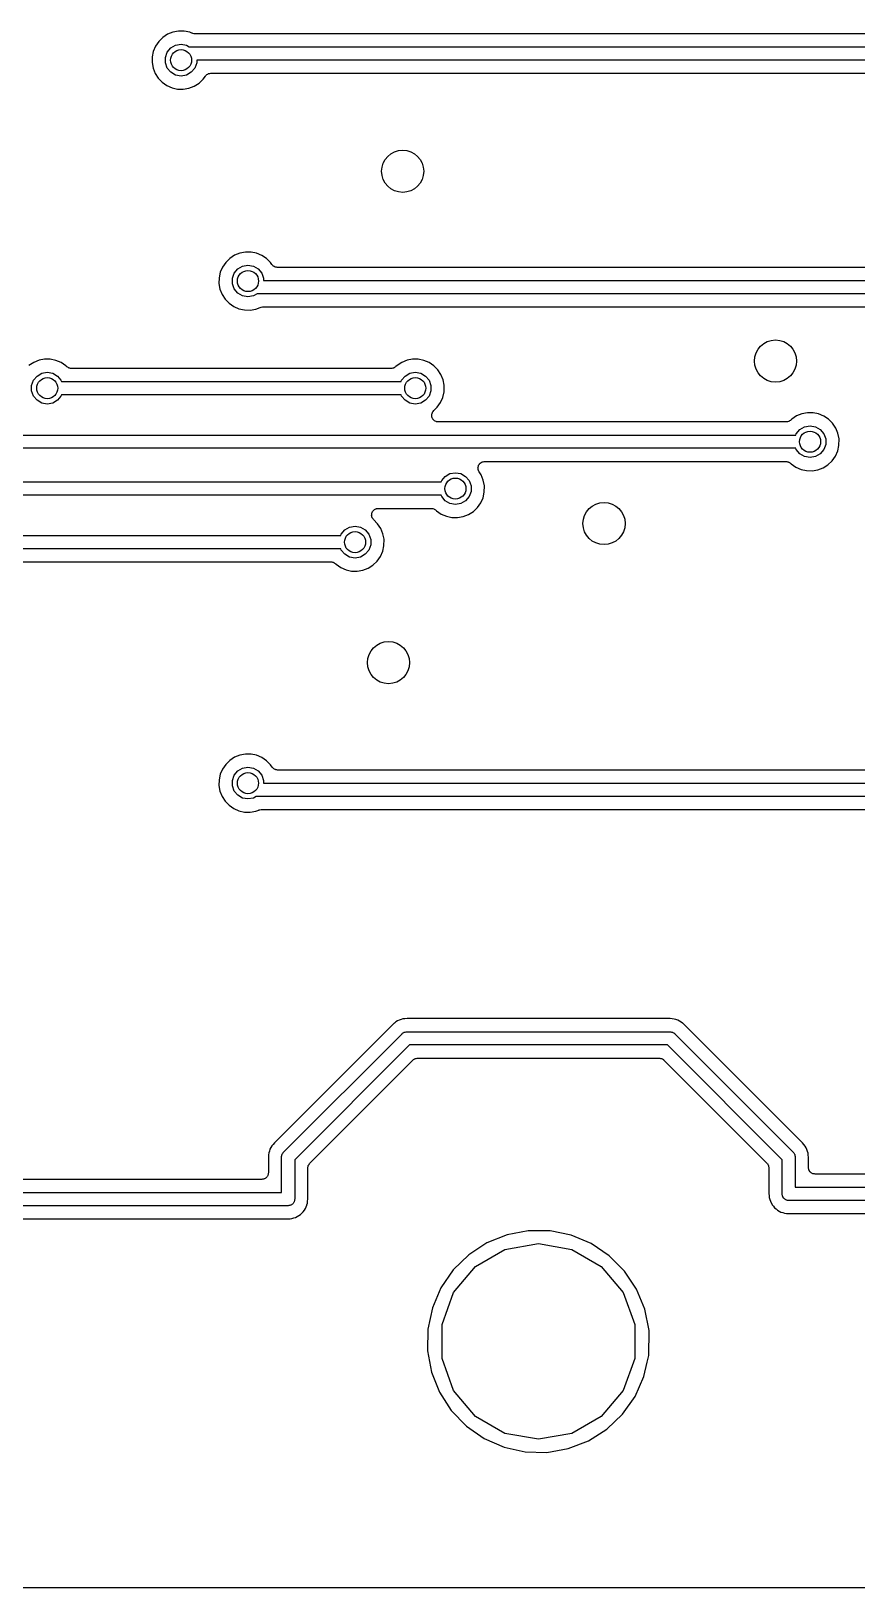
# Model space of a CAD drawing. Extents: x 70 to 229, y -105 to -40.
# Drawn here: x 90.37 to 106.04, y -104.67 to -75.14 of the extents above; entities that cross this region are included whole.
import ezdxf

# ---------------------------------------------------------------- set-up
doc = ezdxf.new("R2010")
doc.units = 0
doc.header["$MEASUREMENT"] = 0
doc.layers.add('BLACK', color=7, linetype='CONTINUOUS')

msp = doc.modelspace()

# ---------------------------------------------------------------- linework, layer by layer
at = {"layer": 'Black'}
for p, q in [((92.8717, -75.2613), (92.7946, -75.3368)), ((92.962, -75.2022), (92.8717, -75.2613)), ((93.062, -75.1618), (92.962, -75.2022)), ((93.1679, -75.1416), (93.062, -75.1618)), ((93.2758, -75.1424), (93.1679, -75.1416)), ((93.3814, -75.1641), (93.2758, -75.1424)), ((93.4199, -75.1802), (93.3814, -75.1641)), ((93.4229, -75.1809), (93.4199, -75.1802)), ((93.4256, -75.1825), (93.4229, -75.1809)), ((93.444, -75.1857), (93.4256, -75.1825)), ((93.4623, -75.1899), (93.444, -75.1857)), ((93.4653, -75.1895), (93.4623, -75.1899)), ((93.4684, -75.19), (93.4653, -75.1895)), ((112.703, -75.19), (93.4684, -75.19)), ((92.6912, -75.5249), (92.6688, -75.6304)), ((92.7337, -75.4257), (92.6912, -75.5249)), ((92.7946, -75.3368), (92.7337, -75.4257)), ((92.9214, -75.6397), (92.9572, -75.5414)), ((92.9572, -75.5414), (93.0244, -75.4613)), ((93.0244, -75.4613), (93.115, -75.409)), ((93.115, -75.409), (93.218, -75.3909)), ((93.218, -75.3909), (93.321, -75.409)), ((93.321, -75.409), (93.3747, -75.44)), ((93.3747, -75.44), (112.887, -75.44)), ((92.6688, -75.6304), (92.6673, -75.7382)), ((92.6673, -75.7382), (92.6867, -75.8443)), ((92.6867, -75.8443), (92.7264, -75.9446)), ((92.9214, -75.7443), (92.9214, -75.6397)), ((92.9572, -75.8426), (92.9214, -75.7443)), ((93.0244, -75.9227), (92.9572, -75.8426)), ((93.4788, -75.8426), (93.4116, -75.9227)), ((93.5146, -75.7443), (93.4788, -75.8426)), ((112.887, -75.69), (93.5146, -75.69)), ((93.5146, -75.69), (93.5146, -75.7443)), ((92.7264, -75.9446), (92.7849, -76.0353)), ((92.7849, -76.0353), (92.8598, -76.1129)), ((92.8598, -76.1129), (92.9484, -76.1744)), ((92.9484, -76.1744), (93.0472, -76.2176)), ((93.115, -75.975), (93.0244, -75.9227)), ((93.218, -75.9931), (93.115, -75.975)), ((93.321, -75.975), (93.218, -75.9931)), ((93.4116, -75.9227), (93.321, -75.975)), ((93.3666, -76.2243), (93.4672, -76.1853)), ((93.4672, -76.1853), (93.5583, -76.1275)), ((93.5583, -76.1275), (93.6364, -76.0531)), ((93.6364, -76.0531), (93.6788, -75.9929)), ((93.6788, -75.9929), (93.6903, -75.9816)), ((93.6903, -75.9816), (93.7006, -75.9692)), ((93.7006, -75.9692), (93.7056, -75.9664)), ((93.7056, -75.9664), (93.7096, -75.9624)), ((93.7096, -75.9624), (93.7242, -75.9556)), ((93.7242, -75.9556), (93.7382, -75.9475)), ((93.7382, -75.9475), (93.7438, -75.9465)), ((93.7438, -75.9465), (93.749, -75.9441)), ((93.749, -75.9441), (93.7651, -75.9428)), ((93.7651, -75.9428), (93.781, -75.94)), ((93.781, -75.94), (112.701, -75.94)), ((93.0472, -76.2176), (93.1526, -76.2408)), ((93.1526, -76.2408), (93.2604, -76.243)), ((93.2604, -76.243), (93.3666, -76.2243)), ((94.232, -79.3932), (94.1417, -79.4523)), ((94.332, -79.3528), (94.232, -79.3932)), ((94.4379, -79.3326), (94.332, -79.3528)), ((94.5458, -79.3334), (94.4379, -79.3326)), ((94.6514, -79.355), (94.5458, -79.3334)), ((94.7509, -79.3968), (94.6514, -79.355)), ((94.8403, -79.4572), (94.7509, -79.3968)), ((93.9612, -79.7159), (93.9388, -79.8214)), ((94.0037, -79.6167), (93.9612, -79.7159)), ((94.0646, -79.5278), (94.0037, -79.6167)), ((94.1417, -79.4523), (94.0646, -79.5278)), ((94.1914, -79.8307), (94.2272, -79.7324)), ((94.2272, -79.7324), (94.2944, -79.6523)), ((94.2944, -79.6523), (94.385, -79.6)), ((94.385, -79.6), (94.488, -79.5819)), ((94.488, -79.5819), (94.591, -79.6)), ((94.591, -79.6), (94.6816, -79.6523)), ((94.6816, -79.6523), (94.7488, -79.7324)), ((94.7488, -79.7324), (94.7846, -79.8307)), ((94.9163, -79.5337), (94.8403, -79.4572)), ((94.9399, -79.5692), (94.9163, -79.5337)), ((94.9522, -79.5821), (94.9399, -79.5692)), ((94.9636, -79.5958), (94.9522, -79.5821)), ((94.9671, -79.5977), (94.9636, -79.5958)), ((94.9698, -79.6006), (94.9671, -79.5977)), ((94.9858, -79.6085), (94.9698, -79.6006)), ((95.0012, -79.6175), (94.9858, -79.6085)), ((95.0051, -79.6182), (95.0012, -79.6175)), ((95.0087, -79.6199), (95.0051, -79.6182)), ((95.0264, -79.6219), (95.0087, -79.6199)), ((95.044, -79.625), (95.0264, -79.6219)), ((113.946, -79.625), (95.044, -79.625)), ((93.9388, -79.8214), (93.9373, -79.9292)), ((93.9373, -79.9292), (93.9567, -80.0353)), ((93.9567, -80.0353), (93.9964, -80.1356)), ((94.1914, -79.9353), (94.1914, -79.8307)), ((94.2272, -80.0336), (94.1914, -79.9353)), ((94.2944, -80.1137), (94.2272, -80.0336)), ((94.7846, -79.8307), (94.7846, -79.875)), ((94.7846, -79.875), (114.13, -79.875)), ((93.9964, -80.1356), (94.0549, -80.2263)), ((94.0549, -80.2263), (94.1298, -80.3039)), ((94.1298, -80.3039), (94.2184, -80.3654)), ((94.385, -80.166), (94.2944, -80.1137)), ((94.488, -80.1841), (94.385, -80.166)), ((94.591, -80.166), (94.488, -80.1841)), ((94.662, -80.125), (94.591, -80.166)), ((114.13, -80.125), (94.662, -80.125)), ((94.2184, -80.3654), (94.3172, -80.4086)), ((94.3172, -80.4086), (94.4226, -80.4318)), ((94.4226, -80.4318), (94.5304, -80.434)), ((94.5304, -80.434), (94.6366, -80.4153)), ((94.6366, -80.4153), (94.7187, -80.3835)), ((94.7187, -80.3835), (94.72, -80.3832)), ((94.72, -80.3832), (94.7212, -80.3825)), ((94.7212, -80.3825), (94.7413, -80.379)), ((94.7413, -80.379), (94.7613, -80.375)), ((94.7613, -80.375), (94.7626, -80.3752)), ((94.7626, -80.3752), (94.7639, -80.375)), ((94.7639, -80.375), (113.944, -80.375)), ((90.422, -81.4252), (90.3317, -81.4843)), ((90.522, -81.3848), (90.422, -81.4252)), ((90.6279, -81.3646), (90.522, -81.3848)), ((90.7358, -81.3654), (90.6279, -81.3646)), ((90.8414, -81.387), (90.7358, -81.3654)), ((90.9409, -81.4288), (90.8414, -81.387)), ((91.0303, -81.4892), (90.9409, -81.4288)), ((91.0441, -81.5031), (91.0303, -81.4892)), ((91.0488, -81.5064), (91.0441, -81.5031)), ((91.0525, -81.5108), (91.0488, -81.5064)), ((91.0664, -81.5188), (91.0525, -81.5108)), ((97.2891, -81.5108), (97.2744, -81.5192)), ((97.2923, -81.507), (97.2891, -81.5108)), ((97.2962, -81.5043), (97.2923, -81.507)), ((97.3167, -81.4843), (97.2962, -81.5043)), ((97.407, -81.4252), (97.3167, -81.4843)), ((97.507, -81.3848), (97.407, -81.4252)), ((97.6129, -81.3646), (97.507, -81.3848)), ((97.7208, -81.3654), (97.6129, -81.3646)), ((97.8264, -81.387), (97.7208, -81.3654)), ((97.9259, -81.4288), (97.8264, -81.387)), ((98.0153, -81.4892), (97.9259, -81.4288)), ((98.0913, -81.5657), (98.0153, -81.4892)), ((90.3814, -81.8627), (90.4172, -81.7644)), ((90.4172, -81.7644), (90.4844, -81.6843)), ((90.4844, -81.6843), (90.575, -81.632)), ((90.575, -81.632), (90.678, -81.6139)), ((90.678, -81.6139), (90.781, -81.632)), ((90.781, -81.632), (90.8716, -81.6843)), ((90.8716, -81.6843), (90.9388, -81.7644)), ((90.9388, -81.7644), (90.9481, -81.79)), ((90.9481, -81.79), (97.3929, -81.79)), ((91.0796, -81.5281), (91.0664, -81.5188)), ((91.0851, -81.5296), (91.0796, -81.5281)), ((91.09, -81.5325), (91.0851, -81.5296)), ((91.1059, -81.5353), (91.09, -81.5325)), ((91.1215, -81.5395), (91.1059, -81.5353)), ((91.1272, -81.539), (91.1215, -81.5395)), ((91.1328, -81.54), (91.1272, -81.539)), ((97.2088, -81.54), (91.1328, -81.54)), ((97.2136, -81.5392), (97.2088, -81.54)), ((97.2184, -81.5396), (97.2136, -81.5392)), ((97.2348, -81.5354), (97.2184, -81.5396)), ((97.2515, -81.5325), (97.2348, -81.5354)), ((97.2557, -81.53), (97.2515, -81.5325)), ((97.2604, -81.5288), (97.2557, -81.53)), ((97.2744, -81.5192), (97.2604, -81.5288)), ((97.3929, -81.79), (97.4022, -81.7644)), ((97.4022, -81.7644), (97.4694, -81.6843)), ((97.4694, -81.6843), (97.56, -81.632)), ((97.56, -81.632), (97.663, -81.6139)), ((97.663, -81.6139), (97.766, -81.632)), ((97.766, -81.632), (97.8566, -81.6843)), ((97.8566, -81.6843), (97.9238, -81.7644)), ((97.9238, -81.7644), (97.9596, -81.8627)), ((98.151, -81.6555), (98.0913, -81.5657)), ((98.1921, -81.7553), (98.151, -81.6555)), ((98.2129, -81.8602), (98.1921, -81.7553)), ((90.3814, -81.9673), (90.3814, -81.8627)), ((90.4172, -82.0656), (90.3814, -81.9673)), ((90.4844, -82.1457), (90.4172, -82.0656)), ((90.9388, -82.0656), (90.8716, -82.1457)), ((90.9481, -82.04), (90.9388, -82.0656)), ((97.3929, -82.04), (90.9481, -82.04)), ((97.4022, -82.0656), (97.3929, -82.04)), ((97.4694, -82.1457), (97.4022, -82.0656)), ((97.9238, -82.0656), (97.8566, -82.1457)), ((97.9596, -81.9673), (97.9238, -82.0656)), ((97.9596, -81.8627), (97.9596, -81.9673)), ((98.1435, -82.188), (98.1874, -82.0895)), ((98.1874, -82.0895), (98.2111, -81.9851)), ((98.2111, -81.9851), (98.2113, -81.97)), ((98.2113, -81.97), (98.2129, -81.8602)), ((98.2113, -81.97), (98.2113, -81.97)), ((98.2113, -81.97), (98.2113, -81.97)), ((90.575, -82.198), (90.4844, -82.1457)), ((90.678, -82.2161), (90.575, -82.198)), ((90.781, -82.198), (90.678, -82.2161)), ((90.8716, -82.1457), (90.781, -82.198)), ((97.56, -82.198), (97.4694, -82.1457)), ((97.663, -82.2161), (97.56, -82.198)), ((97.766, -82.198), (97.663, -82.2161)), ((97.8566, -82.1457), (97.766, -82.198)), ((97.9769, -82.4093), (97.983, -82.3925)), ((97.983, -82.3925), (97.988, -82.3754)), ((97.988, -82.3754), (97.9904, -82.3722)), ((97.9904, -82.3722), (97.9917, -82.3685)), ((97.9917, -82.3685), (98.0032, -82.3548)), ((98.0032, -82.3548), (98.0138, -82.3405)), ((98.0138, -82.3405), (98.0814, -82.2761)), ((98.0814, -82.2761), (98.1435, -82.188)), ((105.106, -82.3806), (105, -82.4008)), ((105.214, -82.3814), (105.106, -82.3806)), ((105.319, -82.403), (105.214, -82.3814)), ((97.9758, -82.4171), (97.9769, -82.4133)), ((97.9769, -82.4349), (97.9758, -82.4171)), ((97.9769, -82.4133), (97.9769, -82.4093)), ((97.9769, -82.4527), (97.9769, -82.4349)), ((97.9782, -82.4564), (97.9769, -82.4527)), ((97.9785, -82.4604), (97.9782, -82.4564)), ((97.9856, -82.4767), (97.9785, -82.4604)), ((97.9917, -82.4935), (97.9856, -82.4767)), ((97.9943, -82.4965), (97.9917, -82.4935)), ((97.9959, -82.5002), (97.9943, -82.4965)), ((98.0082, -82.5131), (97.9959, -82.5002)), ((98.0196, -82.5268), (98.0082, -82.5131)), ((98.0231, -82.5287), (98.0196, -82.5268)), ((98.0258, -82.5316), (98.0231, -82.5287)), ((98.0418, -82.5395), (98.0258, -82.5316)), ((98.0572, -82.5485), (98.0418, -82.5395)), ((98.0611, -82.5492), (98.0572, -82.5485)), ((98.0647, -82.5509), (98.0611, -82.5492)), ((98.0824, -82.5529), (98.0647, -82.5509)), ((98.1, -82.556), (98.0824, -82.5529)), ((104.702, -82.556), (98.1, -82.556)), ((104.707, -82.5552), (104.702, -82.556)), ((104.711, -82.5556), (104.707, -82.5552)), ((104.728, -82.5514), (104.711, -82.5556)), ((104.745, -82.5485), (104.728, -82.5514)), ((104.749, -82.546), (104.745, -82.5485)), ((104.753, -82.5448), (104.749, -82.546)), ((104.767, -82.5352), (104.753, -82.5448)), ((104.782, -82.5268), (104.767, -82.5352)), ((104.785, -82.523), (104.782, -82.5268)), ((104.789, -82.5203), (104.785, -82.523)), ((104.81, -82.5003), (104.789, -82.5203)), ((104.9, -82.4412), (104.81, -82.5003)), ((105, -82.4008), (104.9, -82.4412)), ((104.962, -82.7003), (105.053, -82.648)), ((105.053, -82.648), (105.156, -82.6299)), ((105.156, -82.6299), (105.259, -82.648)), ((105.259, -82.648), (105.35, -82.7003)), ((105.419, -82.4448), (105.319, -82.403)), ((105.508, -82.5052), (105.419, -82.4448)), ((105.584, -82.5817), (105.508, -82.5052)), ((105.644, -82.6715), (105.584, -82.5817)), ((105.685, -82.7713), (105.644, -82.6715)), ((87.249, -82.806), (104.886, -82.806)), ((104.886, -82.806), (104.895, -82.7804)), ((104.895, -82.7804), (104.962, -82.7003)), ((105.35, -82.7003), (105.417, -82.7804)), ((105.417, -82.7804), (105.453, -82.8787)), ((105.453, -82.9833), (105.417, -83.0816)), ((105.453, -82.8787), (105.453, -82.9833)), ((105.706, -82.8762), (105.685, -82.7713)), ((105.704, -83.0011), (105.706, -82.8762)), ((104.886, -83.056), (87.3008, -83.056)), ((104.895, -83.0816), (104.886, -83.056)), ((104.962, -83.1617), (104.895, -83.0816)), ((105.053, -83.214), (104.962, -83.1617)), ((105.156, -83.2321), (105.053, -83.214)), ((105.259, -83.214), (105.156, -83.2321)), ((105.35, -83.1617), (105.259, -83.214)), ((105.417, -83.0816), (105.35, -83.1617)), ((105.574, -83.2921), (105.637, -83.204)), ((105.637, -83.204), (105.68, -83.1055)), ((105.68, -83.1055), (105.704, -83.0011)), ((98.2314, -83.5893), (98.322, -83.537)), ((98.322, -83.537), (98.425, -83.5189)), ((98.425, -83.5189), (98.528, -83.537)), ((98.528, -83.537), (98.6186, -83.5893)), ((98.8528, -83.4171), (98.8539, -83.4133)), ((98.8539, -83.4349), (98.8528, -83.4171)), ((98.8539, -83.4093), (98.86, -83.3925)), ((98.8539, -83.4133), (98.8539, -83.4093)), ((98.8539, -83.4527), (98.8539, -83.4349)), ((98.8552, -83.4564), (98.8539, -83.4527)), ((98.8555, -83.4604), (98.8552, -83.4564)), ((98.8626, -83.4767), (98.8555, -83.4604)), ((98.86, -83.3925), (98.865, -83.3754)), ((98.8687, -83.4935), (98.8626, -83.4767)), ((98.865, -83.3754), (98.8674, -83.3722)), ((98.8674, -83.3722), (98.8687, -83.3685)), ((98.8687, -83.3685), (98.8802, -83.3548)), ((98.8713, -83.4965), (98.8687, -83.4935)), ((98.8729, -83.5002), (98.8713, -83.4965)), ((98.913, -83.5605), (98.8729, -83.5002)), ((98.8802, -83.3548), (98.8908, -83.3405)), ((98.8908, -83.3405), (98.8941, -83.3383)), ((98.8941, -83.3383), (98.8966, -83.3352)), ((98.8966, -83.3352), (98.9121, -83.3263)), ((98.9121, -83.3263), (98.9269, -83.3165)), ((98.9541, -83.6603), (98.913, -83.5605)), ((98.9269, -83.3165), (98.9308, -83.3155)), ((98.9308, -83.3155), (98.9342, -83.3135)), ((98.9342, -83.3135), (98.9518, -83.3104)), ((98.9518, -83.3104), (98.9691, -83.3062)), ((98.9691, -83.3062), (98.9731, -83.3067)), ((98.9731, -83.3067), (98.977, -83.306)), ((98.977, -83.306), (104.7, -83.306)), ((104.7, -83.306), (104.707, -83.3071)), ((104.707, -83.3071), (104.714, -83.3067)), ((104.714, -83.3067), (104.728, -83.3109)), ((104.728, -83.3109), (104.743, -83.3135)), ((104.743, -83.3135), (104.749, -83.3168)), ((104.749, -83.3168), (104.755, -83.3186)), ((104.755, -83.3186), (104.768, -83.3276)), ((104.768, -83.3276), (104.781, -83.3352)), ((104.781, -83.3352), (104.785, -83.3403)), ((104.785, -83.3403), (104.79, -83.3442)), ((104.79, -83.3442), (104.798, -83.3519)), ((104.798, -83.3519), (104.886, -83.4134)), ((104.886, -83.4134), (104.985, -83.4566)), ((104.985, -83.4566), (105.091, -83.4798)), ((105.091, -83.4798), (105.198, -83.482)), ((105.198, -83.482), (105.305, -83.4633)), ((105.305, -83.4633), (105.405, -83.4243)), ((105.405, -83.4243), (105.496, -83.3665)), ((105.496, -83.3665), (105.574, -83.2921)), ((89.6781, -83.695), (98.1549, -83.695)), ((98.1549, -83.695), (98.1642, -83.6694)), ((98.1642, -83.6694), (98.2314, -83.5893)), ((98.6186, -83.5893), (98.6858, -83.6694)), ((98.6858, -83.6694), (98.7216, -83.7677)), ((98.7216, -83.8723), (98.6858, -83.9706)), ((98.7216, -83.7677), (98.7216, -83.8723)), ((98.9749, -83.7652), (98.9541, -83.6603)), ((98.9731, -83.8901), (98.9749, -83.7652)), ((98.1549, -83.945), (89.6781, -83.945)), ((98.1642, -83.9706), (98.1549, -83.945)), ((98.2314, -84.0507), (98.1642, -83.9706)), ((98.322, -84.103), (98.2314, -84.0507)), ((98.425, -84.1211), (98.322, -84.103)), ((98.528, -84.103), (98.425, -84.1211)), ((98.6186, -84.0507), (98.528, -84.103)), ((98.6858, -83.9706), (98.6186, -84.0507)), ((98.8434, -84.1811), (98.9055, -84.093)), ((98.9055, -84.093), (98.9494, -83.9945)), ((98.9494, -83.9945), (98.9731, -83.8901)), ((96.8343, -84.3305), (96.8358, -84.3144)), ((96.8358, -84.336), (96.8343, -84.3305)), ((96.8358, -84.2983), (96.8378, -84.2929)), ((96.8358, -84.3144), (96.8358, -84.2983)), ((96.8358, -84.3417), (96.8358, -84.336)), ((96.8413, -84.3568), (96.8358, -84.3417)), ((96.8378, -84.2929), (96.8383, -84.2872)), ((96.8383, -84.2872), (96.8451, -84.2726)), ((96.8454, -84.3724), (96.8413, -84.3568)), ((96.8451, -84.2726), (96.8507, -84.2575)), ((96.8487, -84.3771), (96.8454, -84.3724)), ((96.8507, -84.3825), (96.8487, -84.3771)), ((96.8507, -84.2575), (96.8543, -84.2531)), ((96.861, -84.3948), (96.8507, -84.3825)), ((96.8543, -84.2531), (96.8568, -84.2479)), ((96.8568, -84.2479), (96.8682, -84.2366)), ((96.8702, -84.4081), (96.861, -84.3948)), ((96.8682, -84.2366), (96.8786, -84.2242)), ((96.9483, -84.4867), (96.8702, -84.4081)), ((96.8786, -84.2242), (96.8835, -84.2214)), ((96.8835, -84.2214), (96.8876, -84.2174)), ((96.8876, -84.2174), (96.9022, -84.2106)), ((96.9022, -84.2106), (96.9162, -84.2025)), ((96.9162, -84.2025), (96.9218, -84.2015)), ((96.9218, -84.2015), (96.927, -84.1991)), ((96.927, -84.1991), (96.943, -84.1978)), ((96.943, -84.1978), (96.9589, -84.195)), ((96.9589, -84.195), (97.9694, -84.195)), ((97.9694, -84.195), (97.9759, -84.1961)), ((97.9759, -84.1961), (97.9825, -84.1957)), ((97.9825, -84.1957), (97.9972, -84.1999)), ((97.9972, -84.1999), (98.0122, -84.2025)), ((98.0122, -84.2025), (98.0179, -84.2058)), ((98.0179, -84.2058), (98.0242, -84.2077)), ((98.0242, -84.2077), (98.0366, -84.2166)), ((98.0366, -84.2166), (98.0498, -84.2242)), ((98.0498, -84.2242), (98.054, -84.2293)), ((98.054, -84.2293), (98.0594, -84.2332)), ((98.0594, -84.2332), (98.0668, -84.2409)), ((98.0668, -84.2409), (98.1554, -84.3024)), ((98.1554, -84.3024), (98.2542, -84.3456)), ((98.2542, -84.3456), (98.3596, -84.3688)), ((98.3596, -84.3688), (98.4674, -84.371)), ((98.4674, -84.371), (98.5736, -84.3523)), ((98.5736, -84.3523), (98.6742, -84.3133)), ((98.6742, -84.3133), (98.7653, -84.2555)), ((98.7653, -84.2555), (98.8434, -84.1811)), ((88.4081, -84.711), (96.2499, -84.711)), ((96.2499, -84.711), (96.2592, -84.6854)), ((96.2592, -84.6854), (96.3264, -84.6053)), ((96.3264, -84.6053), (96.417, -84.553)), ((96.417, -84.553), (96.52, -84.5349)), ((96.52, -84.5349), (96.623, -84.553)), ((96.623, -84.553), (96.7136, -84.6053)), ((96.7136, -84.6053), (96.7808, -84.6854)), ((96.7808, -84.6854), (96.8166, -84.7837)), ((97.008, -84.5765), (96.9483, -84.4867)), ((97.0491, -84.6763), (97.008, -84.5765)), ((97.0699, -84.7812), (97.0491, -84.6763)), ((96.2499, -84.961), (88.4081, -84.961)), ((96.2592, -84.9866), (96.2499, -84.961)), ((96.3264, -85.0667), (96.2592, -84.9866)), ((96.7808, -84.9866), (96.7136, -85.0667)), ((96.8166, -84.8883), (96.7808, -84.9866)), ((96.8166, -84.7837), (96.8166, -84.8883)), ((97.0005, -85.109), (97.0444, -85.0105)), ((97.0444, -85.0105), (97.0681, -84.9061)), ((97.0681, -84.9061), (97.0699, -84.7812)), ((88.5918, -85.211), (96.0644, -85.211)), ((96.0644, -85.211), (96.0709, -85.2121)), ((96.0709, -85.2121), (96.0775, -85.2117)), ((96.0775, -85.2117), (96.0922, -85.2159)), ((96.0922, -85.2159), (96.1072, -85.2185)), ((96.1072, -85.2185), (96.1129, -85.2218)), ((96.1129, -85.2218), (96.1192, -85.2236)), ((96.1192, -85.2236), (96.1316, -85.2326)), ((96.1316, -85.2326), (96.1448, -85.2402)), ((96.1448, -85.2402), (96.149, -85.2453)), ((96.149, -85.2453), (96.1544, -85.2492)), ((96.1544, -85.2492), (96.1618, -85.2569)), ((96.1618, -85.2569), (96.2504, -85.3184)), ((96.2504, -85.3184), (96.3492, -85.3616)), ((96.417, -85.119), (96.3264, -85.0667)), ((96.52, -85.1371), (96.417, -85.119)), ((96.623, -85.119), (96.52, -85.1371)), ((96.7136, -85.0667), (96.623, -85.119)), ((96.6686, -85.3683), (96.7692, -85.3293)), ((96.7692, -85.3293), (96.8603, -85.2715)), ((96.8603, -85.2715), (96.9384, -85.1971)), ((96.9384, -85.1971), (97.0005, -85.109)), ((96.3492, -85.3616), (96.4546, -85.3848)), ((96.4546, -85.3848), (96.5624, -85.387)), ((96.5624, -85.387), (96.6686, -85.3683)), ((94.332, -88.8778), (94.232, -88.9182)), ((94.4379, -88.8576), (94.332, -88.8778)), ((94.5458, -88.8584), (94.4379, -88.8576)), ((94.6514, -88.88), (94.5458, -88.8584)), ((94.7509, -88.9218), (94.6514, -88.88)), ((94.0037, -89.1418), (93.9612, -89.2409)), ((94.0646, -89.0528), (94.0037, -89.1418)), ((94.1417, -88.9773), (94.0646, -89.0528)), ((94.232, -88.9182), (94.1417, -88.9773)), ((94.2272, -89.2574), (94.2944, -89.1773)), ((94.2944, -89.1773), (94.385, -89.125)), ((94.385, -89.125), (94.488, -89.1069)), ((94.488, -89.1069), (94.591, -89.125)), ((94.591, -89.125), (94.6816, -89.1773)), ((94.6816, -89.1773), (94.7488, -89.2574)), ((94.8403, -88.9822), (94.7509, -88.9218)), ((94.9163, -89.0587), (94.8403, -88.9822)), ((94.9465, -89.1042), (94.9163, -89.0587)), ((94.9588, -89.1171), (94.9465, -89.1042)), ((94.9703, -89.1308), (94.9588, -89.1171)), ((94.9737, -89.1327), (94.9703, -89.1308)), ((94.9764, -89.1356), (94.9737, -89.1327)), ((94.9924, -89.1435), (94.9764, -89.1356)), ((95.0079, -89.1525), (94.9924, -89.1435)), ((95.0118, -89.1532), (95.0079, -89.1525)), ((95.0153, -89.1549), (95.0118, -89.1532)), ((95.033, -89.1569), (95.0153, -89.1549)), ((95.0506, -89.16), (95.033, -89.1569)), ((113.973, -89.16), (95.0506, -89.16)), ((93.9388, -89.3464), (93.9373, -89.4542)), ((93.9373, -89.4542), (93.9567, -89.5603)), ((93.9612, -89.2409), (93.9388, -89.3464)), ((94.1914, -89.3557), (94.2272, -89.2574)), ((94.1914, -89.4603), (94.1914, -89.3557)), ((94.2272, -89.5586), (94.1914, -89.4603)), ((94.7488, -89.2574), (94.7846, -89.3557)), ((94.7846, -89.3557), (94.7846, -89.41)), ((94.7846, -89.41), (114.157, -89.41)), ((93.9567, -89.5603), (93.9964, -89.6606)), ((93.9964, -89.6606), (94.0549, -89.7513)), ((94.0549, -89.7513), (94.1298, -89.8289)), ((94.2944, -89.6387), (94.2272, -89.5586)), ((94.385, -89.691), (94.2944, -89.6387)), ((94.488, -89.7091), (94.385, -89.691)), ((94.591, -89.691), (94.488, -89.7091)), ((94.6447, -89.66), (94.591, -89.691)), ((114.157, -89.66), (94.6447, -89.66)), ((94.1298, -89.8289), (94.2184, -89.8904)), ((94.2184, -89.8904), (94.3172, -89.9336)), ((94.3172, -89.9336), (94.4226, -89.9568)), ((94.4226, -89.9568), (94.5304, -89.959)), ((94.5304, -89.959), (94.6366, -89.9403)), ((94.6366, -89.9403), (94.693, -89.9185)), ((94.693, -89.9185), (94.6943, -89.9182)), ((94.6943, -89.9182), (94.6954, -89.9175)), ((94.6954, -89.9175), (94.7155, -89.914)), ((94.7155, -89.914), (94.7355, -89.91)), ((94.7355, -89.91), (94.7368, -89.9102)), ((94.7368, -89.9102), (94.7382, -89.91)), ((94.7382, -89.91), (113.971, -89.91)), ((97.3591, -93.9029), (97.3274, -93.9198)), ((97.3936, -93.8929), (97.3591, -93.9029)), ((97.3942, -93.8926), (97.3936, -93.8929)), ((97.3949, -93.8925), (97.3942, -93.8926)), ((97.4292, -93.8822), (97.3949, -93.8925)), ((97.465, -93.879), (97.4292, -93.8822)), ((97.4656, -93.8789), (97.465, -93.879)), ((97.4663, -93.8789), (97.4656, -93.8789)), ((97.5061, -93.875), (97.4663, -93.8789)), ((102.5, -93.875), (97.5061, -93.875)), ((102.539, -93.8794), (102.5, -93.875)), ((102.5, -93.875), (102.5, -93.875)), ((102.54, -93.8794), (102.539, -93.8794)), ((102.54, -93.8796), (102.54, -93.8794)), ((102.576, -93.8832), (102.54, -93.8796)), ((102.61, -93.894), (102.576, -93.8832)), ((102.611, -93.8941), (102.61, -93.894)), ((102.611, -93.8944), (102.611, -93.8941)), ((102.646, -93.9049), (102.611, -93.8944)), ((102.677, -93.9222), (102.646, -93.9049)), ((97.2345, -93.9852), (94.9892, -96.2305)), ((95.1616, -96.4116), (97.4116, -94.1616)), ((97.2655, -93.9604), (97.2345, -93.9852)), ((97.2345, -93.9852), (97.2345, -93.9852)), ((97.2659, -93.9599), (97.2655, -93.9604)), ((97.2665, -93.9596), (97.2659, -93.9599)), ((97.2943, -93.9369), (97.2665, -93.9596)), ((97.3263, -93.9204), (97.2943, -93.9369)), ((97.3268, -93.92), (97.3263, -93.9204)), ((97.3274, -93.9198), (97.3268, -93.92)), ((97.4116, -94.1616), (97.4161, -94.1585)), ((97.4161, -94.1585), (97.4197, -94.1542)), ((97.4197, -94.1542), (97.4338, -94.1461)), ((97.4338, -94.1461), (97.4472, -94.1367)), ((97.4472, -94.1367), (97.4525, -94.1353)), ((97.4525, -94.1353), (97.4572, -94.1325)), ((97.4572, -94.1325), (97.4733, -94.1297)), ((97.4733, -94.1297), (97.4891, -94.1255)), ((97.4891, -94.1255), (97.4946, -94.126)), ((97.4946, -94.126), (97.5, -94.125)), ((97.5, -94.125), (102.5, -94.125)), ((102.5, -94.125), (102.505, -94.126)), ((102.505, -94.126), (102.511, -94.1255)), ((102.511, -94.1255), (102.527, -94.1297)), ((102.527, -94.1297), (102.543, -94.1325)), ((102.543, -94.1325), (102.548, -94.1353)), ((102.548, -94.1353), (102.553, -94.1367)), ((102.553, -94.1367), (102.566, -94.1461)), ((102.566, -94.1461), (102.58, -94.1542)), ((102.58, -94.1542), (102.584, -94.1585)), ((102.584, -94.1585), (102.588, -94.1616)), ((102.588, -94.1616), (104.838, -96.4116)), ((102.678, -93.9225), (102.677, -93.9222)), ((102.678, -93.9229), (102.678, -93.9225)), ((102.71, -93.9398), (102.678, -93.9229)), ((102.738, -93.9629), (102.71, -93.9398)), ((102.738, -93.9633), (102.738, -93.9629)), ((102.739, -93.9638), (102.738, -93.9633)), ((102.769, -93.9892), (102.739, -93.9638)), ((105.015, -96.2345), (102.769, -93.9892)), ((97.5518, -94.375), (95.375, -96.5518)), ((102.448, -94.375), (97.5518, -94.375)), ((104.625, -96.5518), (102.448, -94.375)), ((95.6616, -96.6187), (97.6187, -94.6616)), ((97.6187, -94.6616), (97.6232, -94.6585)), ((97.6232, -94.6585), (97.6268, -94.6542)), ((97.6268, -94.6542), (97.6409, -94.6461)), ((97.6409, -94.6461), (97.6543, -94.6367)), ((97.6543, -94.6367), (97.6596, -94.6353)), ((97.6596, -94.6353), (97.6644, -94.6325)), ((97.6644, -94.6325), (97.6804, -94.6297)), ((97.6804, -94.6297), (97.6962, -94.6255)), ((97.6962, -94.6255), (97.7017, -94.626)), ((97.7017, -94.626), (97.7071, -94.625)), ((97.7071, -94.625), (102.293, -94.625)), ((102.293, -94.625), (102.298, -94.626)), ((102.298, -94.626), (102.304, -94.6255)), ((102.304, -94.6255), (102.32, -94.6297)), ((102.32, -94.6297), (102.336, -94.6325)), ((102.336, -94.6325), (102.34, -94.6353)), ((102.34, -94.6353), (102.346, -94.6367)), ((102.346, -94.6367), (102.359, -94.6461)), ((102.359, -94.6461), (102.373, -94.6542)), ((102.373, -94.6542), (102.377, -94.6585)), ((102.377, -94.6585), (102.381, -94.6616)), ((102.381, -94.6616), (104.338, -96.6187)), ((94.9629, -96.2624), (94.9398, -96.29)), ((94.9633, -96.2619), (94.9629, -96.2624)), ((94.9638, -96.2614), (94.9633, -96.2619)), ((94.9892, -96.2305), (94.9638, -96.2614)), ((105.04, -96.2655), (105.015, -96.2345)), ((105.015, -96.2345), (105.015, -96.2345)), ((105.04, -96.2659), (105.04, -96.2655)), ((105.04, -96.2665), (105.04, -96.2659)), ((105.063, -96.2943), (105.04, -96.2665)), ((94.8794, -96.4611), (94.875, -96.5004)), ((94.875, -96.5004), (94.875, -96.5005)), ((94.875, -96.5005), (94.875, -96.8)), ((94.8796, -96.4598), (94.8794, -96.4604)), ((94.8794, -96.4604), (94.8794, -96.4611)), ((94.8832, -96.424), (94.8796, -96.4598)), ((94.894, -96.3898), (94.8832, -96.424)), ((94.8941, -96.3892), (94.894, -96.3898)), ((94.8944, -96.3886), (94.8941, -96.3892)), ((94.9049, -96.3542), (94.8944, -96.3886)), ((94.9222, -96.3227), (94.9049, -96.3542)), ((94.9225, -96.3221), (94.9222, -96.3227)), ((94.9229, -96.3216), (94.9225, -96.3221)), ((94.9398, -96.29), (94.9229, -96.3216)), ((95.125, -96.5), (95.126, -96.4946)), ((95.125, -97.175), (95.125, -96.5)), ((95.1255, -96.4891), (95.1297, -96.4733)), ((95.126, -96.4946), (95.1255, -96.4891)), ((95.1297, -96.4733), (95.1325, -96.4572)), ((95.1325, -96.4572), (95.1353, -96.4525)), ((95.1353, -96.4525), (95.1367, -96.4472)), ((95.1367, -96.4472), (95.1461, -96.4338)), ((95.1461, -96.4338), (95.1542, -96.4197)), ((95.1542, -96.4197), (95.1585, -96.4161)), ((95.1585, -96.4161), (95.1616, -96.4116)), ((95.375, -96.5518), (95.375, -97.3)), ((104.625, -97.2), (104.625, -96.5518)), ((104.838, -96.4116), (104.842, -96.4161)), ((104.842, -96.4161), (104.846, -96.4197)), ((104.846, -96.4197), (104.854, -96.4338)), ((104.854, -96.4338), (104.863, -96.4472)), ((104.863, -96.4472), (104.865, -96.4525)), ((104.865, -96.4525), (104.867, -96.4572)), ((104.867, -96.4572), (104.87, -96.4733)), ((104.87, -96.4733), (104.875, -96.4891)), ((104.875, -96.4891), (104.874, -96.4946)), ((104.874, -96.4946), (104.875, -96.5)), ((104.875, -96.5), (104.875, -97.075)), ((105.08, -96.3263), (105.063, -96.2943)), ((105.08, -96.3268), (105.08, -96.3263)), ((105.08, -96.3274), (105.08, -96.3268)), ((105.097, -96.3591), (105.08, -96.3274)), ((105.107, -96.3936), (105.097, -96.3591)), ((105.107, -96.3942), (105.107, -96.3936)), ((105.107, -96.3949), (105.107, -96.3942)), ((105.118, -96.4292), (105.107, -96.3949)), ((105.121, -96.465), (105.118, -96.4292)), ((105.121, -96.4656), (105.121, -96.465)), ((105.121, -96.4663), (105.121, -96.4656)), ((105.125, -96.5061), (105.121, -96.4663)), ((105.125, -96.7), (105.125, -96.5061)), ((94.8583, -96.8625), (94.8512, -96.8709)), ((94.862, -96.8522), (94.8583, -96.8625)), ((94.8675, -96.8428), (94.862, -96.8522)), ((94.8694, -96.832), (94.8675, -96.8428)), ((94.8731, -96.8217), (94.8694, -96.832)), ((94.875, -96.8), (94.8731, -96.8108)), ((94.8731, -96.8108), (94.8731, -96.8217)), ((95.625, -96.7071), (95.626, -96.7017)), ((95.625, -97.2995), (95.625, -96.7071)), ((95.6255, -96.6962), (95.6297, -96.6804)), ((95.626, -96.7017), (95.6255, -96.6962)), ((95.6297, -96.6804), (95.6325, -96.6644)), ((95.6325, -96.6644), (95.6353, -96.6596)), ((95.6353, -96.6596), (95.6367, -96.6543)), ((95.6367, -96.6543), (95.6461, -96.6409)), ((95.6461, -96.6409), (95.6542, -96.6268)), ((95.6542, -96.6268), (95.6585, -96.6232)), ((95.6585, -96.6232), (95.6616, -96.6187)), ((104.338, -96.6187), (104.342, -96.6232)), ((104.342, -96.6232), (104.346, -96.6268)), ((104.346, -96.6268), (104.354, -96.6409)), ((104.354, -96.6409), (104.363, -96.6543)), ((104.363, -96.6543), (104.365, -96.6596)), ((104.365, -96.6596), (104.367, -96.6644)), ((104.367, -96.6644), (104.37, -96.6804)), ((104.37, -96.6804), (104.375, -96.6962)), ((104.375, -96.6962), (104.374, -96.7017)), ((104.374, -96.7017), (104.375, -96.7071)), ((104.375, -96.7071), (104.375, -97.1939)), ((105.127, -96.7108), (105.125, -96.7)), ((105.127, -96.7217), (105.127, -96.7108)), ((105.131, -96.732), (105.127, -96.7217)), ((105.133, -96.7428), (105.131, -96.732)), ((105.138, -96.7522), (105.133, -96.7428)), ((105.142, -96.7625), (105.138, -96.7522)), ((105.149, -96.7709), (105.142, -96.7625)), ((105.154, -96.7803), (105.149, -96.7709)), ((105.163, -96.7874), (105.154, -96.7803)), ((105.17, -96.7958), (105.163, -96.7874)), ((105.179, -96.8012), (105.17, -96.7958)), ((105.188, -96.8083), (105.179, -96.8012)), ((105.198, -96.812), (105.188, -96.8083)), ((105.207, -96.8175), (105.198, -96.812)), ((105.218, -96.8194), (105.207, -96.8175)), ((105.228, -96.8231), (105.218, -96.8194)), ((105.239, -96.8231), (105.228, -96.8231)), ((105.25, -96.825), (105.239, -96.8231)), ((134.36, -96.825), (105.25, -96.825)), ((94.75, -96.925), (83.0071, -96.925)), ((94.7608, -96.9231), (94.75, -96.925)), ((94.7717, -96.9231), (94.7608, -96.9231)), ((94.782, -96.9194), (94.7717, -96.9231)), ((94.7928, -96.9175), (94.782, -96.9194)), ((94.8022, -96.912), (94.7928, -96.9175)), ((94.8125, -96.9083), (94.8022, -96.912)), ((94.8209, -96.9012), (94.8125, -96.9083)), ((94.8303, -96.8958), (94.8209, -96.9012)), ((94.8374, -96.8874), (94.8303, -96.8958)), ((94.8458, -96.8803), (94.8374, -96.8874)), ((94.8512, -96.8709), (94.8458, -96.8803)), ((104.875, -97.075), (127.7, -97.075)), ((95.25, -97.425), (82.8, -97.425)), ((82.8518, -97.175), (95.125, -97.175)), ((95.2608, -97.4231), (95.25, -97.425)), ((95.2717, -97.4231), (95.2608, -97.4231)), ((95.282, -97.4194), (95.2717, -97.4231)), ((95.2928, -97.4175), (95.282, -97.4194)), ((95.3022, -97.412), (95.2928, -97.4175)), ((95.3125, -97.4083), (95.3022, -97.412)), ((95.3209, -97.4012), (95.3125, -97.4083)), ((95.3303, -97.3958), (95.3209, -97.4012)), ((95.3374, -97.3874), (95.3303, -97.3958)), ((95.3458, -97.3803), (95.3374, -97.3874)), ((95.3512, -97.3709), (95.3458, -97.3803)), ((95.3583, -97.3625), (95.3512, -97.3709)), ((95.362, -97.3522), (95.3583, -97.3625)), ((95.3675, -97.3428), (95.362, -97.3522)), ((95.3694, -97.332), (95.3675, -97.3428)), ((95.3731, -97.3217), (95.3694, -97.332)), ((95.375, -97.3), (95.3731, -97.3108)), ((95.3731, -97.3108), (95.3731, -97.3217)), ((95.5773, -97.478), (95.5948, -97.4463)), ((95.5948, -97.4463), (95.6054, -97.4118)), ((95.6054, -97.4118), (95.6056, -97.4114)), ((95.6056, -97.4114), (95.6057, -97.411)), ((95.6057, -97.411), (95.6166, -97.3766)), ((95.6166, -97.3766), (95.6204, -97.3406)), ((95.6204, -97.3406), (95.6205, -97.3402)), ((95.6205, -97.3398), (95.625, -97.2996)), ((95.6205, -97.3402), (95.6205, -97.3398)), ((95.625, -97.2996), (95.625, -97.2995)), ((104.375, -97.1939), (104.379, -97.2346)), ((104.379, -97.2346), (104.379, -97.2351)), ((104.379, -97.2351), (104.379, -97.2355)), ((104.379, -97.2355), (104.382, -97.2715)), ((104.382, -97.2715), (104.393, -97.306)), ((104.393, -97.306), (104.393, -97.3065)), ((104.393, -97.3065), (104.393, -97.3069)), ((104.393, -97.3069), (104.403, -97.3415)), ((104.403, -97.3415), (104.42, -97.3734)), ((104.42, -97.3734), (104.42, -97.3738)), ((104.42, -97.3738), (104.421, -97.3742)), ((104.421, -97.3742), (104.437, -97.4062)), ((104.437, -97.4062), (104.46, -97.4342)), ((104.46, -97.4342), (104.46, -97.4345)), ((104.46, -97.4345), (104.461, -97.4348)), ((104.461, -97.4348), (104.483, -97.463)), ((104.627, -97.2108), (104.625, -97.2)), ((104.627, -97.2217), (104.627, -97.2108)), ((104.631, -97.232), (104.627, -97.2217)), ((104.633, -97.2428), (104.631, -97.232)), ((104.638, -97.2522), (104.633, -97.2428)), ((104.642, -97.2625), (104.638, -97.2522)), ((104.649, -97.2709), (104.642, -97.2625)), ((104.654, -97.2803), (104.649, -97.2709)), ((104.663, -97.2874), (104.654, -97.2803)), ((104.67, -97.2958), (104.663, -97.2874)), ((104.679, -97.3012), (104.67, -97.2958)), ((104.688, -97.3083), (104.679, -97.3012)), ((104.698, -97.312), (104.688, -97.3083)), ((104.707, -97.3175), (104.698, -97.312)), ((104.718, -97.3194), (104.707, -97.3175)), ((104.728, -97.3231), (104.718, -97.3194)), ((104.739, -97.3231), (104.728, -97.3231)), ((104.75, -97.325), (104.739, -97.3231)), ((127.7, -97.325), (104.75, -97.325)), ((82.8005, -97.675), (95.2439, -97.675)), ((95.2439, -97.675), (95.2846, -97.671)), ((95.2846, -97.671), (95.2851, -97.671)), ((95.2851, -97.671), (95.2855, -97.6709)), ((95.2855, -97.6709), (95.3215, -97.6676)), ((95.3215, -97.6676), (95.356, -97.6572)), ((95.356, -97.6572), (95.3565, -97.6572)), ((95.3565, -97.6572), (95.3569, -97.657)), ((95.3569, -97.657), (95.3915, -97.6468)), ((95.3915, -97.6468), (95.4234, -97.6298)), ((95.4234, -97.6298), (95.4238, -97.6297)), ((95.4238, -97.6297), (95.4242, -97.6294)), ((95.4242, -97.6294), (95.4562, -97.6127)), ((95.4562, -97.6127), (95.4842, -97.5899)), ((95.4842, -97.5899), (95.4845, -97.5896)), ((95.4845, -97.5896), (95.4848, -97.5893)), ((95.4848, -97.5893), (95.513, -97.5667)), ((95.513, -97.5667), (95.536, -97.5389)), ((95.536, -97.5389), (95.5363, -97.5386)), ((95.5363, -97.5386), (95.5365, -97.5382)), ((95.5365, -97.5382), (95.5598, -97.5105)), ((95.5598, -97.5105), (95.5769, -97.4788)), ((95.5769, -97.4788), (95.5772, -97.4784)), ((95.5772, -97.4784), (95.5773, -97.478)), ((104.483, -97.463), (104.511, -97.486)), ((104.511, -97.486), (104.511, -97.4863)), ((104.511, -97.4863), (104.512, -97.4865)), ((104.512, -97.4865), (104.539, -97.5098)), ((104.539, -97.5098), (104.571, -97.5269)), ((104.571, -97.5269), (104.572, -97.5272)), ((104.572, -97.5272), (104.572, -97.5273)), ((104.572, -97.5273), (104.604, -97.5448)), ((104.604, -97.5448), (104.638, -97.5554)), ((104.638, -97.5554), (104.639, -97.5556)), ((104.639, -97.5556), (104.639, -97.5557)), ((104.639, -97.5557), (104.673, -97.5666)), ((104.673, -97.5666), (104.709, -97.5704)), ((104.709, -97.5704), (104.71, -97.5705)), ((104.71, -97.5705), (104.71, -97.5705)), ((104.71, -97.5705), (104.75, -97.575)), ((104.75, -97.575), (104.75, -97.575)), ((104.75, -97.575), (134.153, -97.575)), ((99.4042, -97.9757), (99.0224, -98.13)), ((99.8088, -97.8985), (99.4042, -97.9757)), ((100.221, -97.9014), (99.8088, -97.8985)), ((100.624, -97.9842), (100.221, -97.9014)), ((101.004, -98.1438), (100.624, -97.9842)), ((99.0224, -98.13), (98.6778, -98.3555)), ((98.8063, -98.5774), (99.3648, -98.2549)), ((99.3648, -98.2549), (100, -98.1429)), ((100, -98.1429), (100.635, -98.2549)), ((100.635, -98.2549), (101.194, -98.5774)), ((101.345, -98.3741), (101.004, -98.1438)), ((98.6778, -98.3555), (98.3835, -98.6436)), ((98.3917, -99.0715), (98.8063, -98.5774)), ((101.194, -98.5774), (101.608, -99.0715)), ((101.635, -98.6663), (101.345, -98.3741)), ((98.3835, -98.6436), (98.1508, -98.9834)), ((101.863, -99.0093), (101.635, -98.6663)), ((98.1508, -98.9834), (97.9886, -99.362)), ((98.1711, -99.6775), (98.3917, -99.0715)), ((101.608, -99.0715), (101.829, -99.6775)), ((102.02, -99.3901), (101.863, -99.0093)), ((97.9886, -99.362), (97.903, -99.7648)), ((102.1, -99.7932), (102.02, -99.3901)), ((97.903, -99.7648), (97.8972, -100.177)), ((98.1711, -100.322), (98.1711, -99.6775)), ((101.829, -99.6775), (101.829, -100.322)), ((102.093, -100.265), (102.1, -99.7932)), ((97.8972, -100.177), (97.9716, -100.582)), ((98.3917, -100.929), (98.1711, -100.322)), ((101.829, -100.322), (101.608, -100.929)), ((102.002, -100.666), (102.064, -100.392)), ((102.064, -100.392), (102.093, -100.265)), ((97.9716, -100.582), (98.1232, -100.965)), ((101.835, -101.042), (102.002, -100.666)), ((98.1232, -100.965), (98.3463, -101.311)), ((98.8063, -101.423), (98.3917, -100.929)), ((101.608, -100.929), (101.194, -101.423)), ((101.597, -101.379), (101.835, -101.042)), ((98.3463, -101.311), (98.6324, -101.607)), ((99.3648, -101.745), (98.8063, -101.423)), ((101.194, -101.423), (100.635, -101.745)), ((101.299, -101.663), (101.597, -101.379)), ((98.6324, -101.607), (98.9705, -101.842)), ((98.9705, -101.842), (99.3479, -102.007)), ((100, -101.857), (99.3648, -101.745)), ((100.635, -101.745), (100, -101.857)), ((100.567, -102.032), (100.951, -101.884)), ((100.951, -101.884), (101.299, -101.663)), ((99.3479, -102.007), (99.7501, -102.095)), ((99.7501, -102.095), (100.162, -102.104)), ((100.162, -102.104), (100.567, -102.032)), ((215.752, -104.675), (84.0173, -104.675))]:
    msp.add_line(p, q, dxfattribs=at)
for centre, radius in [((93.218, -75.692), 0.2), ((97.424, -77.8), 0.4), ((94.488, -79.883), 0.2), ((104.5, -81.4), 0.4), ((90.678, -81.915), 0.2), ((97.663, -81.915), 0.2), ((105.156, -82.931), 0.2), ((98.425, -83.82), 0.2), ((101.246, -84.4833), 0.4), ((96.52, -84.836), 0.2), ((97.155, -87.122), 0.4), ((94.488, -89.408), 0.2)]:
    msp.add_circle(centre, radius, dxfattribs=at)

doc.saveas('drawing.dxf')
